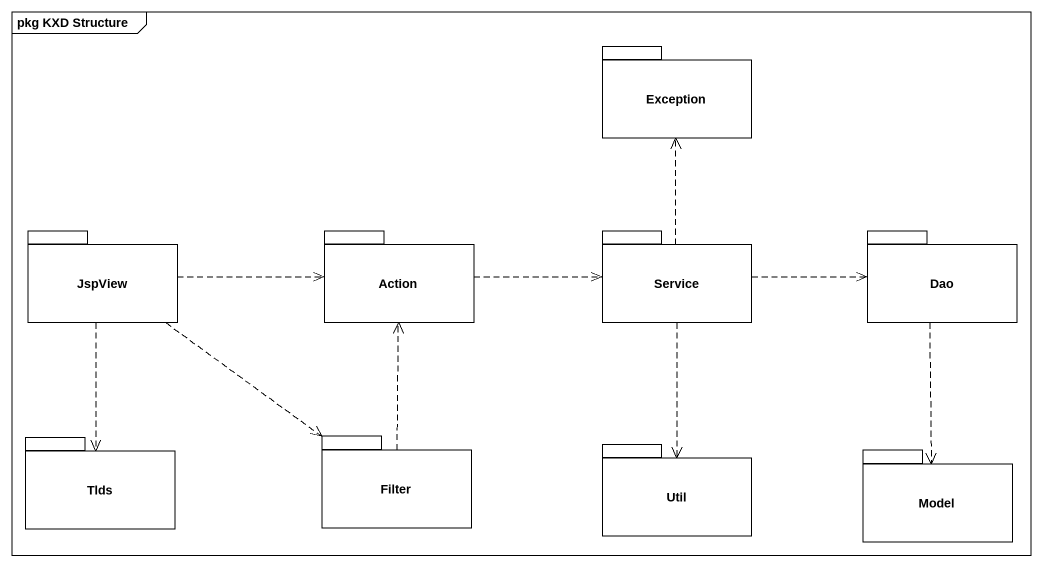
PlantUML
@startuml
mainframe pkg KXD Structure
package "Exception" as Exception_ {
}
package JspView {
}
package "Action" as Action_ {
}
package Service {
}
package Dao {
}
package Tlds {
}
package Filter {
}
package Util {
}
package Model {
}
JspView .right.> Action_
JspView ..> Tlds
JspView ..> Filter
Action_ .right.> Service
Service .up.> Exception_
Service .right.> Dao
Service ..> Util
Dao ..> Model
Filter .up.> Action_
@enduml
